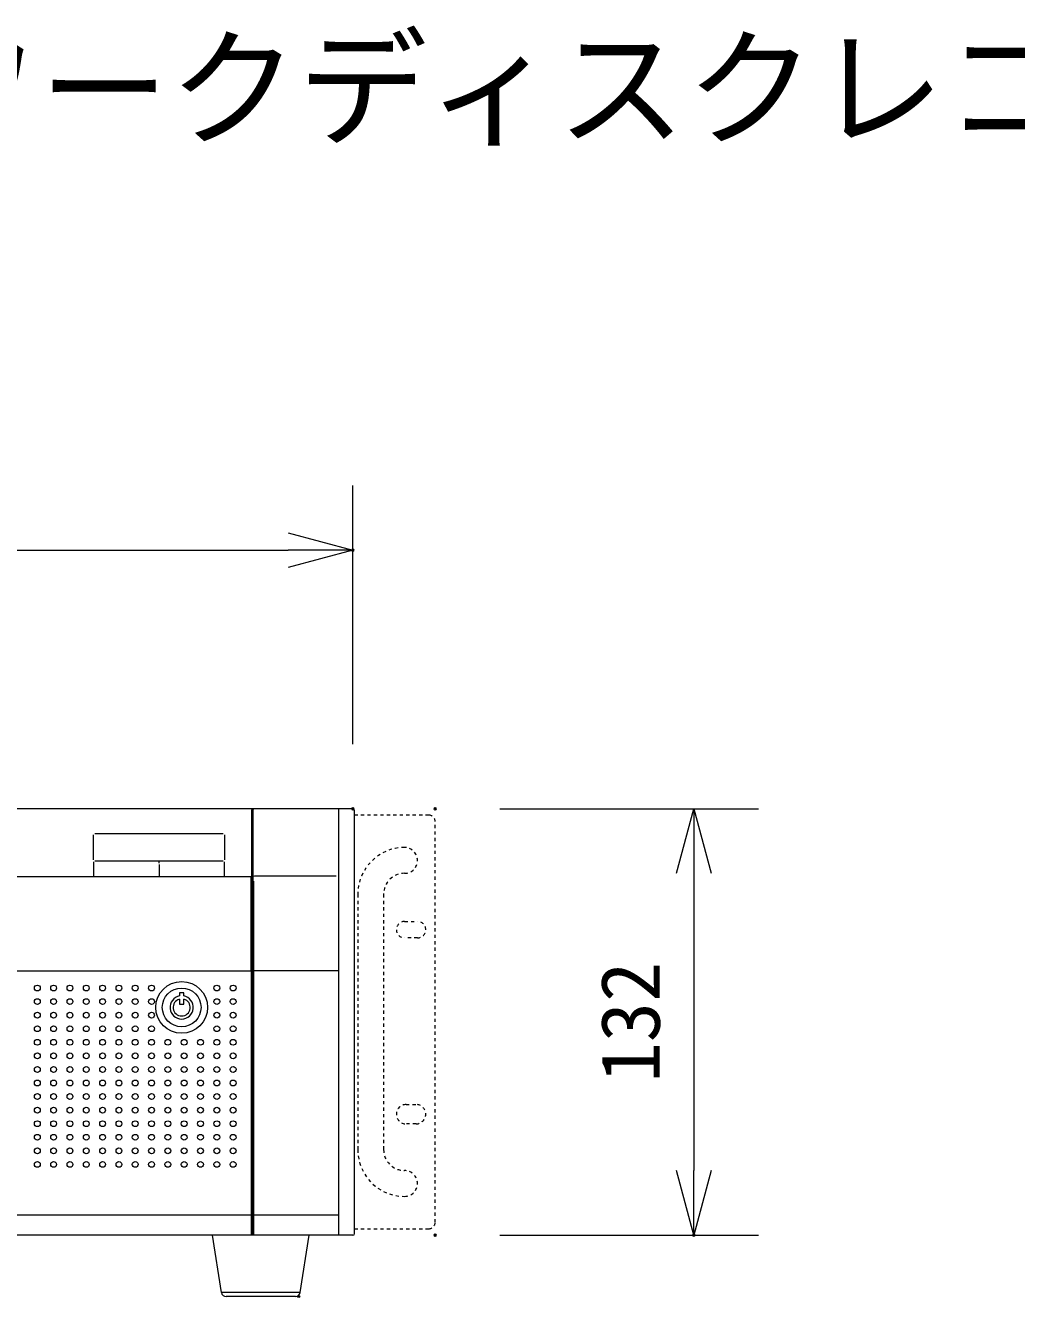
# Model space of a CAD drawing. Units: millimetres, scale not verified. Extents: x -62 to 63, y -57 to 57.
# Drawn here: x -19.9 to 10.77, y 17.41 to 56.79 of the extents above; entities that cross this region are included whole.
import ezdxf
from ezdxf.enums import TextEntityAlignment as Align

# ---------------------------------------------------------------- set-up
doc = ezdxf.new("R2010")
doc.units = ezdxf.units.MM
doc.header["$LTSCALE"] = 0.125
doc.header["$PDMODE"] = 32
doc.header["$PDSIZE"] = 0.0625
doc.linetypes.add('USER1', pattern=[1.4, 0.7, -0.7])
for name, color, linetype, lineweight in [('0-0_0', 7, 'Continuous', 9), ('0-4_GAIKEI', 1, 'Continuous', 18), ('0-5_SUNPO', 7, 'Continuous', 9)]:
    doc.layers.add(name, color=color, linetype=linetype, lineweight=lineweight)
doc.layers.add('0-1_DEFPOINTS', color=7, linetype='Continuous')
doc.layers.add('0-3_MOJI1', color=7, linetype='Continuous')
doc.styles.add('ＭＳ ゴシック', font='')
doc.styles.get('ＭＳ ゴシック').set_extended_font_data('MS Gothic')

# ---------------------------------------------------------------- blocks, each defined once
blk = doc.blocks.new('_OPEN30')
at = {"layer": '0-0_0'}
blk.add_line((0, 0), (-1, 0), dxfattribs=at)
blk.add_lwpolyline([(-1, 0.26795), (0, 0), (-1, -0.26795)], dxfattribs=at)
blk = doc.blocks.new('D5')
at = {"layer": '0-1_DEFPOINTS'}
for p in [(-10.63, 18.736), (-10.63, 5.536), (-2.63, 5.536)]:
    blk.add_point(p, dxfattribs=at)
at = {"layer": '0-5_SUNPO'}
for p, q in [((-8.63, 18.736), (-0.63, 18.736)), ((-2.63, 16.736), (-2.63, 7.536)), ((-8.63, 5.536), (-0.63, 5.536))]:
    blk.add_line(p, q, dxfattribs=at)
at = {"layer": '0-5_SUNPO', "xscale": 2, "yscale": 2}
for p, rotation in [((-2.63, 18.736), 90), ((-2.63, 5.536), 270)]:
    blk.add_blockref('_OPEN30', p, dxfattribs=dict(at, rotation=rotation))
at = {"layer": '0-5_SUNPO', "style": 'ＭＳ ゴシック'}
blk.add_text('132', height=1.833, rotation=90, dxfattribs=at).set_placement((-3.13, 10.261), align=Align.BOTTOM_LEFT)
blk = doc.blocks.new('D4')
at = {"layer": '0-1_DEFPOINTS'}
for p in [(-13.18, 26.736), (-56.08, 18.736), (-13.18, 18.736)]:
    blk.add_point(p, dxfattribs=at)
at = {"layer": '0-5_SUNPO'}
for p, q in [((-56.08, 20.736), (-56.08, 28.736)), ((-13.18, 20.736), (-13.18, 28.736)), ((-54.08, 26.736), (-15.18, 26.736))]:
    blk.add_line(p, q, dxfattribs=at)
at = {"layer": '0-5_SUNPO', "xscale": 2, "yscale": 2, "rotation": 180}
blk.add_blockref('_OPEN30', (-56.08, 26.736), dxfattribs=at)
at = {"layer": '0-5_SUNPO', "xscale": 2, "yscale": 2}
blk.add_blockref('_OPEN30', (-13.18, 26.736), dxfattribs=at)
at = {"layer": '0-5_SUNPO', "style": 'ＭＳ ゴシック'}
blk.add_text('430', height=1.833, dxfattribs=at).set_placement((-36.505, 27.236), align=Align.BOTTOM_LEFT)

msp = doc.modelspace()

# ---------------------------------------------------------------- linework, layer by layer
at = {"layer": '0-4_GAIKEI', "color": 7}
for p, q in [((-9.7672, 32.543), (-52.6672, 32.543)), ((-12.8972, 32.493), (-12.8672, 32.493)), ((-12.8672, 32.503), (-12.8672, 32.283)), ((-10.2172, 32.543), (-10.2172, 19.343)), ((-9.7172, 19.393), (-9.7172, 32.493)), ((-9.7172, 19.543), (-9.7172, 32.343)), ((-9.7672, 19.343), (-52.6672, 19.343)), ((-13.8372, 17.5696), (-14.1172, 19.343)), ((-11.3972, 17.5696), (-11.1172, 19.343)), ((-11.5454, 17.443), (-13.689, 17.443))]:
    msp.add_line(p, q, dxfattribs=at)
at = {"layer": '0-4_GAIKEI'}
for p, q in [((-12.8972, 32.543), (-12.8972, 19.343)), ((-12.8972, 27.6598), (-12.8972, 32.5081)), ((-12.8672, 32.503), (-12.8672, 19.343)), ((-17.7922, 30.9589), (-17.7922, 31.7354)), ((-17.7522, 31.7754), (-13.7822, 31.7754)), ((-13.7422, 31.7354), (-13.7422, 30.9589)), ((-17.7922, 30.8997), (-17.7922, 30.4499)), ((-13.78, 30.9154), (-17.7543, 30.9154)), ((-15.7672, 30.8548), (-15.7672, 30.9154)), ((-15.7672, 30.8211), (-15.7672, 30.4499)), ((-13.7422, 30.4499), (-13.7422, 30.8997)), ((-42.8119, 30.4499), (-12.9181, 30.4499)), ((-12.9146, 30.443), (-12.9181, 30.4499)), ((-12.9146, 27.5273), (-12.9146, 30.443)), ((-12.8359, 30.4481), (-12.8292, 30.4613)), ((-12.8092, 30.462), (-10.2897, 30.462)), ((-12.8384, 27.533), (-12.8384, 30.2982)), ((-42.8119, 27.5273), (-12.9146, 27.5273)), ((-12.9146, 27.5273), (-12.9146, 19.343)), ((-12.8384, 27.533), (-10.2172, 27.533)), ((-12.8384, 19.343), (-12.8384, 27.533)), ((-14.9997, 26.843), (-15.1347, 26.843)), ((-15.1347, 26.843), (-15.1347, 26.7466)), ((-14.9997, 26.7466), (-14.9997, 26.843)), ((-15.1347, 26.6493), (-15.1347, 26.493)), ((-15.1347, 26.493), (-14.9997, 26.493)), ((-14.9997, 26.493), (-14.9997, 26.6493)), ((-42.8119, 19.973), (-12.9176, 19.973)), ((-12.8096, 19.9729), (-10.2172, 19.9729)), ((-11.3972, 17.5696), (-13.8372, 17.5696))]:
    msp.add_line(p, q, dxfattribs=at)
at = {"layer": '0-4_GAIKEI', "linetype": 'USER1'}
for p, q in [((-7.4172, 32.343), (-9.7172, 32.343)), ((-7.2172, 19.743), (-7.2172, 32.143)), ((-9.6172, 29.893), (-9.6172, 21.993)), ((-8.8172, 29.893), (-8.8172, 21.993)), ((-8.1672, 29.053), (-7.7672, 29.053)), ((-7.7672, 28.543), (-8.1672, 28.543)), ((-8.1222, 23.388), (-7.8122, 23.388)), ((-7.8122, 22.788), (-8.1222, 22.788)), ((-9.7172, 19.543), (-7.4172, 19.543))]:
    msp.add_line(p, q, dxfattribs=at)
at = {"layer": '0-4_GAIKEI'}
for centre, radius in [((-15.0672, 26.393), 0.8017), ((-19.5347, 26.993), 0.09), ((-19.0297, 26.993), 0.09), ((-18.5247, 26.993), 0.09), ((-18.0197, 26.993), 0.09), ((-17.5147, 26.993), 0.09), ((-17.0097, 26.993), 0.09), ((-16.5047, 26.993), 0.09), ((-15.9997, 26.993), 0.09), ((-15.0672, 26.393), 0.6), ((-13.9797, 26.993), 0.09), ((-13.4747, 26.993), 0.09), ((-19.5347, 26.573), 0.09), ((-19.0297, 26.573), 0.09), ((-18.5247, 26.573), 0.09), ((-18.0197, 26.573), 0.09), ((-17.5147, 26.573), 0.09), ((-17.0097, 26.573), 0.09), ((-16.5047, 26.573), 0.09), ((-15.9997, 26.573), 0.09), ((-13.9797, 26.573), 0.09), ((-13.4747, 26.573), 0.09), ((-19.5347, 26.153), 0.09), ((-19.0297, 26.153), 0.09), ((-18.5247, 26.153), 0.09), ((-18.0197, 26.153), 0.09), ((-17.5147, 26.153), 0.09), ((-17.0097, 26.153), 0.09), ((-16.5047, 26.153), 0.09), ((-15.9997, 26.153), 0.09), ((-13.9797, 26.153), 0.09), ((-13.4747, 26.153), 0.09), ((-19.5347, 25.733), 0.09), ((-19.0297, 25.733), 0.09), ((-18.5247, 25.733), 0.09), ((-18.0197, 25.733), 0.09), ((-17.5147, 25.733), 0.09), ((-17.0097, 25.733), 0.09), ((-16.5047, 25.733), 0.09), ((-15.9997, 25.733), 0.09), ((-13.9797, 25.733), 0.09), ((-13.4747, 25.733), 0.09), ((-19.5347, 25.313), 0.09), ((-19.0297, 25.313), 0.09), ((-18.5247, 25.313), 0.09), ((-18.0197, 25.313), 0.09), ((-17.5147, 25.313), 0.09), ((-17.0097, 25.313), 0.09), ((-16.5047, 25.313), 0.09), ((-15.9997, 25.313), 0.09), ((-15.4947, 25.313), 0.09), ((-14.9897, 25.313), 0.09), ((-14.4847, 25.313), 0.09), ((-13.9797, 25.313), 0.09), ((-13.4747, 25.313), 0.09), ((-19.5347, 24.893), 0.09), ((-19.0297, 24.893), 0.09), ((-18.5247, 24.893), 0.09), ((-18.0197, 24.893), 0.09), ((-17.5147, 24.893), 0.09), ((-17.0097, 24.893), 0.09), ((-16.5047, 24.893), 0.09), ((-15.9997, 24.893), 0.09), ((-15.4947, 24.893), 0.09), ((-14.9897, 24.893), 0.09), ((-14.4847, 24.893), 0.09), ((-13.9797, 24.893), 0.09), ((-13.4747, 24.893), 0.09), ((-19.5347, 24.473), 0.09), ((-19.0297, 24.473), 0.09), ((-18.5247, 24.473), 0.09), ((-18.0197, 24.473), 0.09), ((-17.5147, 24.473), 0.09), ((-17.0097, 24.473), 0.09), ((-16.5047, 24.473), 0.09), ((-15.9997, 24.473), 0.09), ((-15.4947, 24.473), 0.09), ((-14.9897, 24.473), 0.09), ((-14.4847, 24.473), 0.09), ((-13.9797, 24.473), 0.09), ((-13.4747, 24.473), 0.09), ((-19.5347, 24.053), 0.09), ((-19.0297, 24.053), 0.09), ((-18.5247, 24.053), 0.09), ((-18.0197, 24.053), 0.09), ((-17.5147, 24.053), 0.09), ((-17.0097, 24.053), 0.09), ((-16.5047, 24.053), 0.09), ((-15.9997, 24.053), 0.09), ((-15.4947, 24.053), 0.09), ((-14.9897, 24.053), 0.09), ((-14.4847, 24.053), 0.09), ((-13.9797, 24.053), 0.09), ((-13.4747, 24.053), 0.09), ((-19.5347, 23.633), 0.09), ((-19.0297, 23.633), 0.09), ((-18.5247, 23.633), 0.09), ((-18.0197, 23.633), 0.09), ((-17.5147, 23.633), 0.09), ((-17.0097, 23.633), 0.09), ((-16.5047, 23.633), 0.09), ((-15.9997, 23.633), 0.09), ((-15.4947, 23.633), 0.09), ((-14.9897, 23.633), 0.09), ((-14.4847, 23.633), 0.09), ((-13.9797, 23.633), 0.09), ((-13.4747, 23.633), 0.09), ((-19.5347, 23.213), 0.09), ((-19.0297, 23.213), 0.09), ((-18.5247, 23.213), 0.09), ((-18.0197, 23.213), 0.09), ((-17.5147, 23.213), 0.09), ((-17.0097, 23.213), 0.09), ((-16.5047, 23.213), 0.09), ((-15.9997, 23.213), 0.09), ((-15.4947, 23.213), 0.09), ((-14.9897, 23.213), 0.09), ((-14.4847, 23.213), 0.09), ((-13.9797, 23.213), 0.09), ((-13.4747, 23.213), 0.09), ((-19.5347, 22.793), 0.09), ((-19.0297, 22.793), 0.09), ((-18.5247, 22.793), 0.09), ((-18.0197, 22.793), 0.09), ((-17.5147, 22.793), 0.09), ((-17.0097, 22.793), 0.09), ((-16.5047, 22.793), 0.09), ((-15.9997, 22.793), 0.09), ((-15.4947, 22.793), 0.09), ((-14.9897, 22.793), 0.09), ((-14.4847, 22.793), 0.09), ((-13.9797, 22.793), 0.09), ((-13.4747, 22.793), 0.09), ((-19.5347, 22.373), 0.09), ((-19.0297, 22.373), 0.09), ((-18.5247, 22.373), 0.09), ((-18.0197, 22.373), 0.09), ((-17.5147, 22.373), 0.09), ((-17.0097, 22.373), 0.09), ((-16.5047, 22.373), 0.09), ((-15.9997, 22.373), 0.09), ((-15.4947, 22.373), 0.09), ((-14.9897, 22.373), 0.09), ((-14.4847, 22.373), 0.09), ((-13.9797, 22.373), 0.09), ((-13.4747, 22.373), 0.09), ((-19.5347, 21.953), 0.09), ((-19.0297, 21.953), 0.09), ((-18.5247, 21.953), 0.09), ((-18.0197, 21.953), 0.09), ((-17.5147, 21.953), 0.09), ((-17.0097, 21.953), 0.09), ((-16.5047, 21.953), 0.09), ((-15.9997, 21.953), 0.09), ((-15.4947, 21.953), 0.09), ((-14.9897, 21.953), 0.09), ((-14.4847, 21.953), 0.09), ((-13.9797, 21.953), 0.09), ((-13.4747, 21.953), 0.09), ((-19.5347, 21.533), 0.09), ((-19.0297, 21.533), 0.09), ((-18.5247, 21.533), 0.09), ((-18.0197, 21.533), 0.09), ((-17.5147, 21.533), 0.09), ((-17.0097, 21.533), 0.09), ((-16.5047, 21.533), 0.09), ((-15.9997, 21.533), 0.09), ((-15.4947, 21.533), 0.09), ((-14.9897, 21.533), 0.09), ((-14.4847, 21.533), 0.09), ((-13.9797, 21.533), 0.09), ((-13.4747, 21.533), 0.09)]:
    msp.add_circle(centre, radius, dxfattribs=at)
at = {"layer": '0-4_GAIKEI', "color": 7}
for centre, radius, start, end in [((-12.8272, 32.503), 0.04, 90, 180), ((-9.7672, 32.493), 0.05, 0, 90), ((-9.7672, 19.393), 0.05, 270, 0), ((-13.689, 17.593), 0.15, 188.97263, 270), ((-11.5454, 17.593), 0.15, 270, 351.02737)]:
    msp.add_arc(centre, radius, start, end, dxfattribs=at)
at = {"layer": '0-4_GAIKEI', "linetype": 'USER1'}
for centre, radius, start, end in [((-7.4172, 32.143), 0.2, 0, 90), ((-8.1672, 29.893), 1.45, 90, 180), ((-8.1672, 30.943), 0.4, 270, 90), ((-8.1672, 29.893), 0.65, 90, 180), ((-8.1672, 28.798), 0.255, 90, 270), ((-7.7672, 28.798), 0.255, 270, 90), ((-8.1222, 23.088), 0.3, 90, 270), ((-7.8122, 23.088), 0.3, 270, 90), ((-8.1672, 21.993), 1.45, 180, 270), ((-8.1672, 21.993), 0.65, 180, 270), ((-8.1672, 20.943), 0.4, 270, 90), ((-7.4172, 19.743), 0.2, 270, 0)]:
    msp.add_arc(centre, radius, start, end, dxfattribs=at)
at = {"layer": '0-4_GAIKEI'}
for radius, start, end in [(0.36, 100.80692, 79.19308), (0.265, 104.75682, 75.24318)]:
    msp.add_arc((-15.0672, 26.393), radius, start, end, dxfattribs=at)
at = {"layer": '0-4_GAIKEI', "color": 7}
msp.add_point((-11.4454, 17.443), dxfattribs=at)

# ---------------------------------------------------------------- block references
at = {"layer": '0-5_SUNPO'}
for name in ['D4', 'D5']:
    msp.add_blockref(name, (3.4128, 13.807), dxfattribs=at)

# ---------------------------------------------------------------- texts
at = {"layer": '0-3_MOJI1', "style": 'ＭＳ ゴシック'}
msp.add_text('ネットワークディスクレコーダー', height=2.933, dxfattribs=at).set_placement((-35.4669, 52.4998), align=Align.BOTTOM_LEFT)

doc.saveas('drawing.dxf')
